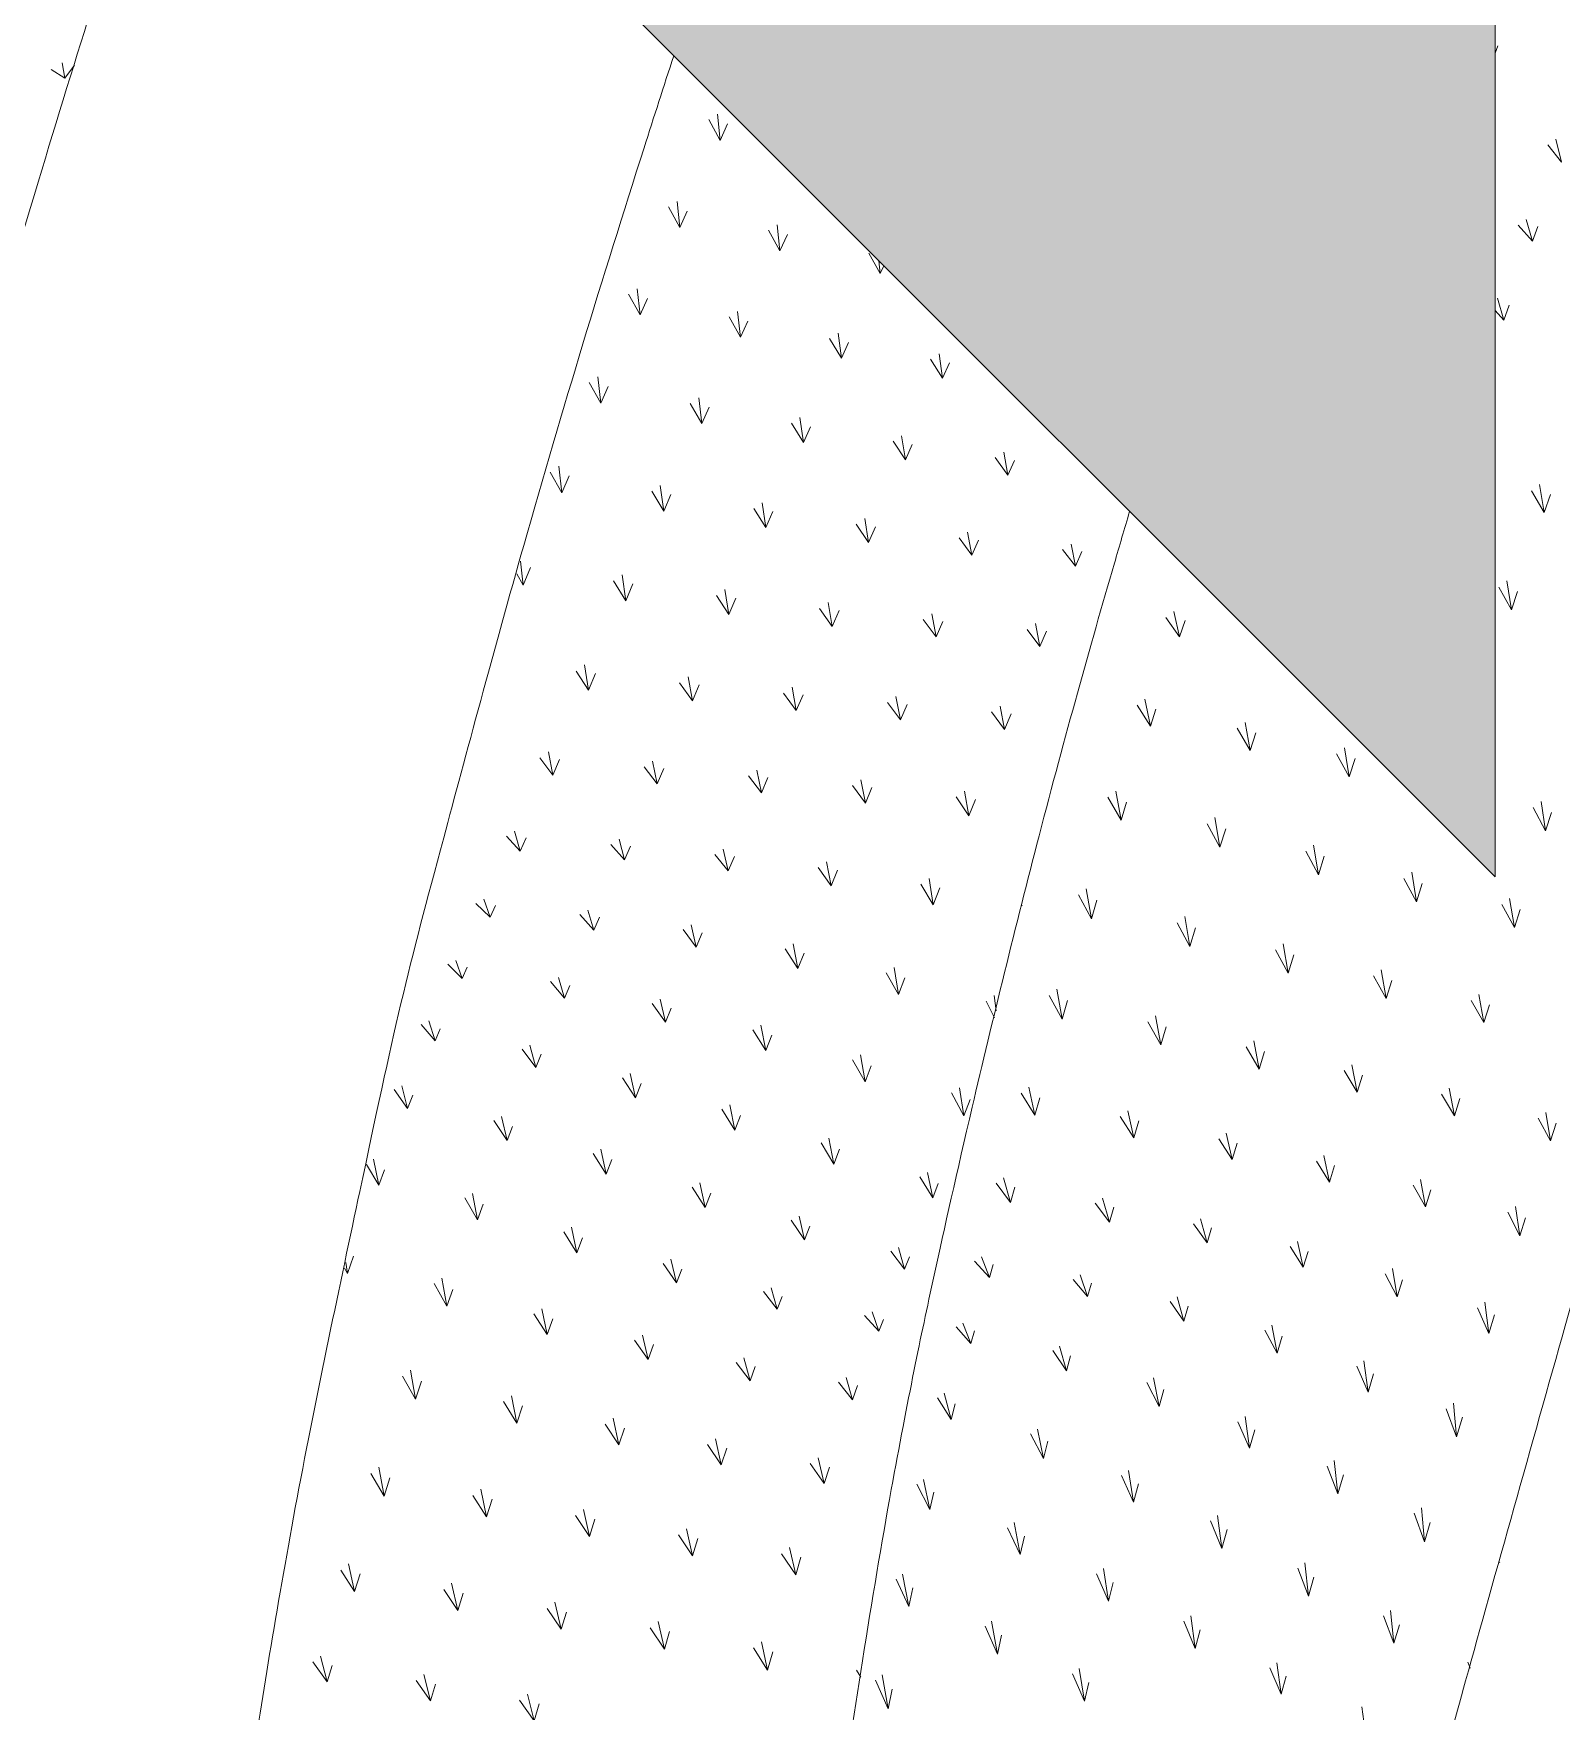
# Model space of a CAD drawing. Header units: millimetres. Extents: x 12827 to 178996, y -27589 to 73652.
# Drawn here: x 96316 to 100251, y 10615 to 14937 of the extents above; entities that cross this region are included whole.
import ezdxf

# ---------------------------------------------------------------- set-up
doc = ezdxf.new("R2010")
doc.units = ezdxf.units.MM
for name, color, linetype, lineweight in [('A-DETL-GENF', 92, 'Continuous', 20), ('A-DETL-THIN', 151, 'Continuous', 9), ('A-FLOR', 192, 'Continuous', 9), ('A-FLOR-PATT', 8, 'Continuous', 9)]:
    doc.layers.add(name, color=color, linetype=linetype, lineweight=lineweight)

# ---------------------------------------------------------------- blocks, each defined once
blk = doc.blocks.new('FP_254-Copy of 1_F')
at = {"layer": 'A-FLOR-PATT'}
for q in [(96361, 14844.9), (96389.1, 14862.2), (96421.2, 14855.8)]:
    blk.add_line((96396.2, 14822.2), q, dxfattribs=at)
blk = doc.blocks.new('FP_262-Copy of 1_F')
at = {"layer": 'A-FLOR-PATT'}
for p, q in [((98083.6, 14662.3), (98054.9, 14715.7)), ((98083.6, 14662.3), (98077.2, 14729.9)), ((98083.6, 14662.3), (98103.3, 14704.5)), ((97979.8, 14437.5), (97950.8, 14490.9)), ((97979.8, 14437.5), (97973, 14505)), ((97979.8, 14437.5), (97999.2, 14479.6)), ((98237.9, 14377.6), (98230.9, 14444.8)), ((98237.9, 14377.6), (98208.7, 14430.7)), ((98237.9, 14377.6), (98257.1, 14419.5)), ((98496.1, 14319), (98466.8, 14371.4)), ((98496.1, 14319), (98492.5, 14352)), ((98496.1, 14319), (98505.4, 14339.1)), ((97877.6, 14212.4), (97848.3, 14265.8)), ((97877.6, 14212.4), (97870.4, 14280)), ((97877.6, 14212.4), (97896.7, 14254.7)), ((98136.5, 14155.2), (98106.8, 14207.5)), ((98136.5, 14155.2), (98128.9, 14221.7)), ((98136.5, 14155.2), (98155.4, 14196.8)), ((98396.2, 14100.8), (98366, 14151.7)), ((98396.2, 14100.8), (98388, 14165.6)), ((98396.2, 14100.8), (98414.7, 14141.5)), ((98656.7, 14049.8), (98626.1, 14098.9)), ((98656.7, 14049.8), (98647.9, 14112.6)), ((97776.7, 13985.4), (97769, 14053.3)), ((98656.7, 14049.8), (98674.9, 14089.4)), ((97776.7, 13985.4), (97746.9, 14038.6)), ((97776.7, 13985.4), (97795.5, 14028.2)), ((98037.1, 13932.6), (98006.8, 13984.3)), ((98037.1, 13932.6), (98028.8, 13998.8)), ((98037.1, 13932.6), (98055.6, 13974.5)), ((98298.5, 13883.8), (98267.6, 13933.7)), ((98298.5, 13883.8), (98289.6, 13947.9)), ((98298.5, 13883.8), (98316.7, 13924.6)), ((98561, 13839.3), (98529.6, 13887.1)), ((98561, 13839.3), (98551.4, 13901.1)), ((98561, 13839.3), (98578.8, 13878.8)), ((98824.8, 13799.4), (98792.7, 13845)), ((98824.8, 13799.4), (98814.5, 13858.7)), ((98824.8, 13799.4), (98842.2, 13837.6)), ((97676.5, 13754), (97646.2, 13807.3)), ((97676.5, 13754), (97668.4, 13822.6)), ((97676.5, 13754), (97695.2, 13797.8)), ((97938.7, 13706.9), (97907.9, 13758.3)), ((97938.7, 13706.9), (97929.9, 13773.4)), ((97938.7, 13706.9), (97957.1, 13749.6)), ((98202, 13664.4), (98170.6, 13713.7)), ((98202, 13664.4), (98192.6, 13728.6)), ((98202, 13664.4), (98220, 13705.9)), ((98466.5, 13626.5), (98434.6, 13673.7)), ((98466.5, 13626.5), (98456.5, 13688.3)), ((98466.5, 13626.5), (98484.2, 13666.7)), ((98732.2, 13593.5), (98699.7, 13638.5)), ((98732.2, 13593.5), (98721.5, 13652.9)), ((98732.2, 13593.5), (98749.6, 13632.4)), ((98999, 13565), (98987.7, 13622.2)), ((97576.7, 13516.6), (97569.3, 13577.7)), ((98999, 13565), (98966, 13608)), ((98999, 13565), (99016, 13602.8)), ((97576.7, 13516.6), (97560.2, 13545.3)), ((97576.7, 13516.6), (97595.4, 13561.5)), ((97840.9, 13476.2), (97831.7, 13543.1)), ((97840.9, 13476.2), (97809.6, 13527.2)), ((97840.9, 13476.2), (97859.2, 13519.7)), ((98106.3, 13440.8), (98074.4, 13489.4)), ((98106.3, 13440.8), (98096.4, 13505)), ((98106.3, 13440.8), (98124.2, 13482.9)), ((98372.7, 13410), (98340.3, 13456.4)), ((98372.7, 13410), (98362.2, 13471.7)), ((98372.7, 13410), (98390.3, 13450.8)), ((98640, 13382.9), (98607.1, 13427.7)), ((98640, 13382.9), (98629, 13442.8)), ((98640, 13382.9), (98657.3, 13422.8)), ((98907.7, 13358.5), (98874.7, 13402.3)), ((98907.7, 13358.5), (98896.5, 13417.3)), ((98907.7, 13358.5), (98924.9, 13397.9)), ((97745.1, 13246.1), (97712.8, 13294.6)), ((97745.1, 13246.1), (97734.9, 13310.7)), ((97745.1, 13246.1), (97762.8, 13288.7)), ((98012.4, 13218.2), (98001.6, 13280.4)), ((98012.4, 13218.2), (97979.7, 13264.7)), ((98012.4, 13218.2), (98029.8, 13259.5)), ((98280.2, 13193), (98247.2, 13238.2)), ((98280.2, 13193), (98269.1, 13253.7)), ((98280.2, 13193), (98297.4, 13233.5)), ((98548.3, 13169), (98536.9, 13229.1)), ((98548.3, 13169), (98515.1, 13213.7)), ((98548.3, 13169), (98565.4, 13209.2)), ((98816, 13144), (98783, 13189.5)), ((98816, 13144), (98804.9, 13204.9)), ((98816, 13144), (98833.2, 13184.8)), ((97653.4, 13027), (97619.8, 13071.2)), ((97653.4, 13027), (97641.6, 13086.6)), ((97653.4, 13027), (97670.1, 13066.7)), ((97922.1, 13004.7), (97910, 13063)), ((97922.1, 13004.7), (97888.3, 13047.9)), ((97922.1, 13004.7), (97938.7, 13043.6)), ((98190.5, 12981.5), (98156.8, 13024.9)), ((98190.5, 12981.5), (98178.4, 13039.8)), ((98190.5, 12981.5), (98207.1, 13020.4)), ((98458.1, 12954.9), (98446.4, 13015)), ((98458.1, 12954.9), (98424.7, 13000)), ((98458.1, 12954.9), (98474.9, 12994.9)), ((98724.3, 12922), (98691.6, 12970.5)), ((98724.3, 12922), (98713.3, 12985.9)), ((98724.3, 12922), (98741.5, 12964.2)), ((97568.6, 12831), (97554.6, 12882.7)), ((97568.6, 12831), (97533.3, 12869.2)), ((97568.6, 12831), (97583.9, 12865.5)), ((97837.5, 12808.8), (97802.6, 12848.5)), ((97837.5, 12808.8), (97823.7, 12861.9)), ((97837.5, 12808.8), (97852.9, 12844.1)), ((98104.9, 12779.9), (98070.6, 12822.7)), ((98104.9, 12779.9), (98091.8, 12836.4)), ((98104.9, 12779.9), (98120.7, 12817.1)), ((98370.1, 12741.7), (98358.1, 12803.4)), ((98370.1, 12741.7), (98336.8, 12789.1)), ((98370.1, 12741.7), (98386.5, 12781.8)), ((98632.9, 12692.8), (98622.2, 12760.6)), ((98632.9, 12692.8), (98600.8, 12745.6)), ((98632.9, 12692.8), (98650, 12736.2)), ((97491.5, 12660.5), (97455.1, 12695.7)), ((97491.5, 12660.5), (97475.7, 12707.1)), ((97491.5, 12660.5), (97505.5, 12691.1)), ((97758.3, 12627.7), (97722.9, 12667.4)), ((97758.3, 12627.7), (97743.5, 12679.3)), ((98862.3, 12690.5), (98862.2, 12690.7)), ((97758.3, 12627.7), (97772.8, 12661)), ((98022.6, 12583.9), (97988.3, 12628.9)), ((98022.6, 12583.9), (98009.1, 12641.4)), ((98022.6, 12583.9), (98037.8, 12620.4)), ((98284.3, 12528.5), (98272.1, 12592.3)), ((97419.4, 12502.7), (97382.9, 12539.5)), ((97419.4, 12502.7), (97403, 12549.3)), ((98284.3, 12528.5), (98251.2, 12579)), ((98284.3, 12528.5), (98300.2, 12568.4)), ((97419.4, 12502.7), (97432.7, 12532)), ((97682.7, 12452.3), (97647.4, 12494.9)), ((97682.7, 12452.3), (97667.6, 12505.5)), ((98543.3, 12461.5), (98511.4, 12517.5)), ((98543.3, 12461.5), (98532.5, 12531.5)), ((98543.3, 12461.5), (98559.9, 12504.6)), ((97682.7, 12452.3), (97696.7, 12485.2)), ((97943.2, 12390.2), (97929.5, 12449.9)), ((98795.3, 12419.8), (98790.2, 12459.3)), ((97943.2, 12390.2), (97909.1, 12438.4)), ((97943.2, 12390.2), (97957.9, 12426.6)), ((98790.9, 12401.7), (98769, 12444.6)), ((97349.6, 12342.5), (97313.6, 12384.6)), ((97349.6, 12342.5), (97333.4, 12393.8)), ((97349.6, 12342.5), (97362.6, 12373.4)), ((98201.4, 12317.7), (98168.3, 12370.8)), ((98201.4, 12317.7), (98188.8, 12382.9)), ((97608.9, 12273.4), (97574.1, 12320.6)), ((97608.9, 12273.4), (97594, 12330.7)), ((98201.4, 12317.7), (98216.7, 12357)), ((97608.9, 12273.4), (97622.7, 12307.5)), ((98457.5, 12236.6), (98425.3, 12293.4)), ((98457.5, 12236.6), (98445.9, 12306)), ((98457.5, 12236.6), (98473.2, 12277.9)), ((97866.2, 12195.8), (97832.3, 12247)), ((97866.2, 12195.8), (97852.3, 12257.8)), ((97278.9, 12168.2), (97244, 12216.9)), ((97278.9, 12168.2), (97263.7, 12226.4)), ((97278.9, 12168.2), (97292.3, 12202.4)), ((97866.2, 12195.8), (97880.5, 12232.3)), ((98712, 12149), (98680.3, 12208.2)), ((98712, 12149), (98700.9, 12221.1)), ((98712, 12149), (98727.9, 12191.5)), ((97535.2, 12085.2), (97520.8, 12147.3)), ((98121.9, 12112), (98088.7, 12165.9)), ((98121.9, 12112), (98108.8, 12177.1)), ((98121.9, 12112), (98136.6, 12150.1)), ((97535.2, 12085.2), (97501.1, 12137)), ((97535.2, 12085.2), (97549.1, 12121.5)), ((97790.5, 11998.9), (97776.7, 12062.9)), ((98376.8, 12024.9), (98343.8, 12079.8)), ((98376.8, 12024.9), (98363.9, 12091.1)), ((98376.8, 12024.9), (98391.5, 12063.4)), ((97204.6, 11970.8), (97173.2, 12023.3)), ((97204.6, 11970.8), (97191, 12037.6)), ((97790.5, 11998.9), (97756.8, 12052.3)), ((97790.5, 11998.9), (97804.7, 12036.2)), ((97204.6, 11970.8), (97219, 12010)), ((98045.7, 11912.5), (98031.8, 11976.4)), ((98631.4, 11937.4), (98598.2, 11991.6)), ((98631.4, 11937.4), (98618.3, 12002.7)), ((98631.4, 11937.4), (98645.9, 11975)), ((97459.3, 11881.4), (97426, 11937.7)), ((97459.3, 11881.4), (97446, 11949.1)), ((98045.7, 11912.5), (98012, 11965.7)), ((98045.7, 11912.5), (98059.8, 11949.5)), ((97459.3, 11881.4), (97473.8, 11921.1)), ((98301.5, 11829.6), (98287.1, 11890.8)), ((97714.7, 11796), (97681.1, 11850.4)), ((97714.7, 11796), (97701, 11861.8)), ((98301.5, 11829.6), (98267.3, 11880.5)), ((98301.5, 11829.6), (98315.2, 11864.9)), ((97714.7, 11796), (97729, 11834.6)), ((98558.8, 11754.1), (98543.2, 11809.9)), ((97124.2, 11742.5), (97119.7, 11771.3)), ((97124.2, 11742.5), (97139.7, 11787.5)), ((97971.8, 11718.4), (97937.3, 11768.7)), ((97971.8, 11718.4), (97957.1, 11779.6)), ((98558.8, 11754.1), (98523.6, 11800.3)), ((98558.8, 11754.1), (98571.8, 11786.1)), ((97124.2, 11742.5), (97116.7, 11757)), ((97380.2, 11658.9), (97347.2, 11717.3)), ((97380.2, 11658.9), (97367.5, 11730.5)), ((97971.8, 11718.4), (97985.5, 11754.4)), ((97380.2, 11658.9), (97395.2, 11701.9)), ((98231, 11651), (98195.3, 11696.2)), ((98231, 11651), (98215, 11706.3)), ((98231, 11651), (98244, 11683.8)), ((97638.3, 11585.3), (97604.3, 11639.3)), ((97638.3, 11585.3), (97624.5, 11652)), ((98492.7, 11594.6), (98455.8, 11634.6)), ((98492.7, 11594.6), (98475.3, 11643.9)), ((97638.3, 11585.3), (97652.8, 11625.8)), ((98492.7, 11594.6), (98504.9, 11624.3)), ((97898.7, 11521.7), (97863.7, 11571.4)), ((97898.7, 11521.7), (97883.7, 11583.7)), ((97898.7, 11521.7), (97912.6, 11559.8)), ((98161.1, 11466.6), (98125.2, 11513.3)), ((98161.1, 11466.6), (98145.2, 11525.3)), ((98161.1, 11466.6), (98174.5, 11503.4)), ((97299.1, 11419.5), (97265.7, 11478.5)), ((97299.1, 11419.5), (97286.3, 11493.8)), ((97299.1, 11419.5), (97314.4, 11465.6)), ((98424.8, 11417.4), (98388.5, 11462.8)), ((98424.8, 11417.4), (98408.5, 11474.9)), ((97560.3, 11357.4), (97526.1, 11413.1)), ((97560.3, 11357.4), (97546.5, 11428)), ((98424.8, 11417.4), (98438.1, 11454)), ((97560.3, 11357.4), (97575.1, 11401.7)), ((97823.1, 11301.6), (97808.5, 11369.7)), ((97823.1, 11301.6), (97788.1, 11355)), ((97823.1, 11301.6), (97837.4, 11344.7)), ((98087, 11250.2), (98051.5, 11302.2)), ((98087, 11250.2), (98071.9, 11316.9)), ((98087, 11250.2), (98101.1, 11292.8)), ((97218.6, 11169.4), (97204.8, 11243.7)), ((98351.8, 11201.7), (98316, 11253.1)), ((98351.8, 11201.7), (98336.3, 11267.9)), ((98351.8, 11201.7), (98365.6, 11244.2)), ((97218.6, 11169.4), (97184.2, 11227.3)), ((97218.6, 11169.4), (97233.4, 11216.4)), ((97482.5, 11115.5), (97447.3, 11171.2)), ((97482.5, 11115.5), (97467.8, 11187.2)), ((97482.5, 11115.5), (97496.8, 11161.1)), ((97747.3, 11064.9), (97711.6, 11119.1)), ((97747.3, 11064.9), (97732, 11134.9)), ((97747.3, 11064.9), (97761.3, 11109.6)), ((98012.8, 11015.8), (97976.7, 11069.5)), ((98012.8, 11015.8), (97997.1, 11085.3)), ((98012.8, 11015.8), (98026.5, 11060.4)), ((98278.5, 10966.8), (98262.6, 11036.7)), ((97142.5, 10923.8), (97127, 10994.7)), ((98278.5, 10966.8), (98242.4, 11020.9)), ((98278.5, 10966.8), (98292.2, 11011.8)), ((97142.5, 10923.8), (97106.7, 10978.6)), ((97142.5, 10923.8), (97156.4, 10969.1)), ((97408.4, 10875), (97392.4, 10944.7)), ((97408.4, 10875), (97372.1, 10928.8)), ((97408.4, 10875), (97421.9, 10919.6)), ((97674.5, 10826.1), (97658.2, 10895.8)), ((97674.5, 10826.1), (97638, 10879.9)), ((97674.5, 10826.1), (97687.9, 10870.7)), ((97940.5, 10775.3), (97904.1, 10830.3)), ((97940.5, 10775.3), (97924.2, 10846.2)), ((97940.5, 10775.3), (97953.9, 10820.7)), ((98206.3, 10721), (98170, 10778)), ((98206.3, 10721), (98190.1, 10794.2)), ((98206.3, 10721), (98219.8, 10767.8)), ((97071.5, 10690.6), (97034.5, 10742)), ((97071.5, 10690.6), (97054.6, 10757.2)), ((97071.5, 10690.6), (97084.5, 10733.2)), ((98446.5, 10703), (98435.4, 10721.3)), ((97338.2, 10642.3), (97301.1, 10694.3)), ((97338.2, 10642.3), (97321.1, 10709.4)), ((97338.2, 10642.3), (97351.1, 10685.1)), ((97604.5, 10590.5), (97567.5, 10644)), ((97604.5, 10590.5), (97587.5, 10659.2)), ((97604.5, 10590.5), (97617.4, 10634.1))]:
    blk.add_line(p, q, dxfattribs=at)
blk = doc.blocks.new('FP_270-Copy of 1_F')
at = {"layer": 'A-FLOR-PATT'}
for p, q in [((100079.9, 14887), (100087, 14906)), ((100250.9, 14606.3), (100236.4, 14665.6)), ((100250.9, 14606.3), (100215.8, 14650.7)), ((100176.1, 14402.8), (100139.5, 14443.7)), ((100176.1, 14402.8), (100160.1, 14458.5)), ((100176.1, 14402.8), (100189.9, 14440.5)), ((100102.2, 14198.8), (100079.9, 14224.3)), ((100102.2, 14198.8), (100086.2, 14255.8)), ((100102.2, 14198.8), (100116.1, 14237.7)), ((100206.6, 13703.1), (100173.6, 13759.1)), ((100206.6, 13703.1), (100194.4, 13775.4)), ((100206.6, 13703.1), (100222.4, 13749.7)), ((100122.3, 13453), (100089.9, 13511.4)), ((100122.3, 13453), (100110.5, 13527.4)), ((100122.3, 13453), (100138, 13499.9)), ((99267.4, 13382.8), (99252.4, 13448)), ((99267.4, 13382.8), (99232.3, 13433.3)), ((99267.4, 13382.8), (99281.4, 13424.8)), ((99192.5, 13152.9), (99158, 13207.5)), ((99192.5, 13152.9), (99178, 13222.3)), ((99192.5, 13152.9), (99206.6, 13196.8)), ((99449.4, 13090), (99415.9, 13147.5)), ((99449.4, 13090), (99436, 13162.8)), ((99449.4, 13090), (99464, 13135.6)), ((99704.5, 13022.6), (99671.7, 13082)), ((99704.5, 13022.6), (99691.8, 13097.5)), ((99704.5, 13022.6), (99719.4, 13069.3)), ((99116.7, 12911.1), (99082.9, 12970)), ((99116.7, 12911.1), (99102.9, 12985.4)), ((99116.7, 12911.1), (99131, 12957.5)), ((100210.3, 12883.2), (100178.4, 12943.2)), ((100210.3, 12883.2), (100198.6, 12958.9)), ((100210.3, 12883.2), (100225.7, 12930.2)), ((99371.4, 12840.9), (99338.4, 12901.6)), ((99371.4, 12840.9), (99358.4, 12917.3)), ((99371.4, 12840.9), (99386.1, 12888.4)), ((99625, 12770), (99612.4, 12846.8)), ((99625, 12770), (99592.3, 12830.9)), ((99625, 12770), (99639.8, 12817.7)), ((99877.7, 12700.7), (99845.3, 12760.8)), ((99877.7, 12700.7), (99865.3, 12776.7)), ((99040.1, 12656.2), (99006.7, 12718.2)), ((99040.1, 12656.2), (99026.6, 12734.2)), ((99877.7, 12700.7), (99892.6, 12747.9)), ((99040.1, 12656.2), (99054.4, 12704.6)), ((100129.7, 12634.2), (100097.5, 12693.1)), ((100129.7, 12634.2), (100117.5, 12708.8)), ((100129.7, 12634.2), (100144.7, 12680.7)), ((99293.9, 12584.9), (99260.8, 12646.3)), ((99293.9, 12584.9), (99280.7, 12662.3)), ((99293.9, 12584.9), (99308.3, 12633)), ((99547.2, 12516.5), (99534, 12592.4)), ((99547.2, 12516.5), (99514.1, 12576.5)), ((99547.2, 12516.5), (99561.5, 12563.8)), ((99799.7, 12451.5), (99766.8, 12509.9)), ((99799.7, 12451.5), (99786.7, 12525.6)), ((99799.7, 12451.5), (99814.1, 12497.8)), ((98965.1, 12398.1), (98931.2, 12459.2)), ((98965.1, 12398.1), (98951, 12475.4)), ((100051.2, 12389.1), (100038.5, 12461.9)), ((98965.1, 12398.1), (98978.9, 12446.1)), ((99219.2, 12332), (99205, 12406.9)), ((100051.2, 12389.1), (100018.7, 12446.3)), ((100051.2, 12389.1), (100065.8, 12434.7)), ((99219.2, 12332), (99185.3, 12391)), ((99219.2, 12332), (99232.9, 12378.7)), ((99472.6, 12269.7), (99438.8, 12326.7)), ((99472.6, 12269.7), (99458.4, 12342.3)), ((99472.6, 12269.7), (99486.3, 12315.1)), ((99724.9, 12209.6), (99711, 12280.8)), ((99724.9, 12209.6), (99691.4, 12265.5)), ((99724.9, 12209.6), (99738.6, 12254.2)), ((98894.8, 12150.5), (98859.6, 12207.1)), ((98894.8, 12150.5), (98879, 12222.6)), ((98894.8, 12150.5), (98907.5, 12195.5)), ((99975.2, 12149.2), (99942.4, 12205.2)), ((99975.2, 12149.2), (99962, 12220.4)), ((99975.2, 12149.2), (99989.3, 12193.8)), ((99149.6, 12092.7), (99133.7, 12162.1)), ((100222.4, 12084.8), (100210.6, 12157.9)), ((99149.6, 12092.7), (99114.5, 12147)), ((99149.6, 12092.7), (99162.1, 12136.1)), ((99402.8, 12036.4), (99387.4, 12104.3)), ((100222.4, 12084.8), (100190.9, 12142.7)), ((100222.4, 12084.8), (100237.2, 12130.4)), ((99402.8, 12036.4), (99368.2, 12089.6)), ((99402.8, 12036.4), (99415.5, 12078.9)), ((99653.7, 11978.5), (99619.9, 12032)), ((99653.7, 11978.5), (99639.1, 12046.5)), ((99653.7, 11978.5), (99666.8, 12020.9)), ((98831.8, 11925.7), (98795, 11975.4)), ((98831.8, 11925.7), (98813.8, 11989.5)), ((99901.1, 11914.8), (99887.9, 11985.1)), ((98831.8, 11925.7), (98843, 11965.7)), ((99086.5, 11875.1), (99068.9, 11937.3)), ((99901.1, 11914.8), (99868.6, 11970.6)), ((99901.1, 11914.8), (99914.9, 11958.3)), ((99086.5, 11875.1), (99050.2, 11923.7)), ((99086.5, 11875.1), (99097.8, 11914)), ((100143.7, 11840.3), (100113.2, 11900.9)), ((100143.7, 11840.3), (100132.6, 11915.6)), ((99338.4, 11821.5), (99303, 11870.6)), ((99338.4, 11821.5), (99321.6, 11883.9)), ((99338.4, 11821.5), (99350, 11860.2)), ((100143.7, 11840.3), (100158.5, 11886.5)), ((99586.1, 11759.5), (99552.3, 11812)), ((99586.1, 11759.5), (99571, 11825.2)), ((98777.5, 11732.6), (98739, 11774.3)), ((98777.5, 11732.6), (98757, 11786.2)), ((98777.5, 11732.6), (98786.9, 11766)), ((99586.1, 11759.5), (99598.6, 11799.9)), ((99030.5, 11683.7), (98993.3, 11727.8)), ((99030.5, 11683.7), (99011.3, 11739.3)), ((99030.5, 11683.7), (99040.6, 11718.2)), ((99828.1, 11682.8), (99796.7, 11741.7)), ((99828.1, 11682.8), (99815.6, 11755.3)), ((99828.1, 11682.8), (99841.9, 11726.8)), ((99278, 11620.4), (99261.2, 11682.7)), ((99278, 11620.4), (99243.1, 11670.9)), ((99278, 11620.4), (99289.3, 11658.4)), ((100063.6, 11588.1), (100034.9, 11654.8)), ((100063.6, 11588.1), (100054, 11669.1)), ((100063.6, 11588.1), (100078.8, 11636.5)), ((98729.9, 11562.9), (98691.5, 11605.2)), ((98729.9, 11562.9), (98708.9, 11615.2)), ((98729.9, 11562.9), (98738.7, 11595.2)), ((99518.8, 11538), (99486.7, 11597.1)), ((99518.8, 11538), (99505.1, 11609.8)), ((98976, 11492), (98940.6, 11544.1)), ((98976, 11492), (98958.3, 11555.2)), ((99518.8, 11538), (99531.7, 11581.1)), ((98976, 11492), (98986.5, 11530.3)), ((99752.7, 11436.7), (99723.5, 11504)), ((99752.7, 11436.7), (99742.2, 11517.7)), ((99215, 11400.1), (99182.6, 11461.6)), ((99215, 11400.1), (99200.6, 11474.1)), ((99752.7, 11436.7), (99767.2, 11484.5)), ((98679.1, 11366.6), (98643.5, 11422.9)), ((98679.1, 11366.6), (98660.9, 11434.2)), ((99215, 11400.1), (99227.2, 11443.9)), ((98679.1, 11366.6), (98689.1, 11406.8)), ((99447.7, 11292.5), (99436.1, 11374)), ((99980.6, 11321.7), (99953.8, 11394.3)), ((99980.6, 11321.7), (99972.7, 11408.7)), ((99980.6, 11321.7), (99996.3, 11372.4)), ((98916.7, 11266), (98883.7, 11329.8)), ((98916.7, 11266), (98901.3, 11342.2)), ((99447.7, 11292.5), (99417.8, 11360.6)), ((99447.7, 11292.5), (99461.2, 11340.1)), ((98916.7, 11266), (98928, 11310.6)), ((99675.2, 11174.8), (99647.2, 11246.7)), ((99675.2, 11174.8), (99665.7, 11260.7)), ((98624.3, 11134.6), (98590.4, 11200.1)), ((98624.3, 11134.6), (98607.6, 11212.5)), ((99148.9, 11153.8), (99117.9, 11222.3)), ((99148.9, 11153.8), (99135.7, 11235.5)), ((99148.9, 11153.8), (99161.3, 11201)), ((99675.2, 11174.8), (99689.7, 11224.4)), ((98624.3, 11134.6), (98634.6, 11179.7)), ((99376.3, 11034.5), (99365, 11119.2)), ((99897.9, 11051.2), (99871.6, 11125)), ((99897.9, 11051.2), (99890.2, 11139)), ((98856.5, 11019), (98824.3, 11088)), ((98856.5, 11019), (98841.6, 11101)), ((99376.3, 11034.5), (99347.1, 11105.7)), ((99376.3, 11034.5), (99389.6, 11083.1)), ((99897.9, 11051.2), (99913.2, 11101.6)), ((98856.5, 11019), (98867.7, 11066.2)), ((99084.1, 10898.3), (99071, 10982.5)), ((99599.5, 10911.9), (99571.8, 10983.9)), ((99599.5, 10911.9), (99589.7, 10997.4)), ((100092, 10998.2), (100091.6, 10999.4)), ((98570.3, 10884.9), (98537, 10955.4)), ((98570.3, 10884.9), (98553.9, 10968.4)), ((99084.1, 10898.3), (99053.6, 10969.3)), ((99084.1, 10898.3), (99096.1, 10946.5)), ((99599.5, 10911.9), (99613.4, 10960.7)), ((98570.3, 10884.9), (98580.4, 10932.9)), ((99307.9, 10776.6), (99296.1, 10860.7)), ((99819.1, 10790.4), (99792.5, 10860.8)), ((99819.1, 10790.4), (99810.5, 10874.2)), ((98798, 10762.2), (98766.3, 10833.9)), ((98798, 10762.2), (98783.2, 10847.3)), ((98798, 10762.2), (98808.8, 10810.9)), ((99307.9, 10776.6), (99278.6, 10847.4)), ((99307.9, 10776.6), (99320.4, 10824.6)), ((99819.1, 10790.4), (99833.5, 10838)), ((99022.3, 10641.2), (99008.7, 10725.1)), ((99528.6, 10658.9), (99500.2, 10727.1)), ((99528.6, 10658.9), (99517.7, 10740.1)), ((100016, 10726.1), (100010, 10741.4)), ((98517.1, 10621.6), (98484.5, 10694.9)), ((98517.1, 10621.6), (98501, 10708.8)), ((99022.3, 10641.2), (98991.7, 10711.7)), ((99022.3, 10641.2), (99033.6, 10689.1)), ((99528.6, 10658.9), (99541.5, 10705.1)), ((98517.1, 10621.6), (98527, 10671.6)), ((99747.4, 10550.5), (99736.7, 10626))]:
    blk.add_line(p, q, dxfattribs=at)

msp = doc.modelspace()

# ---------------------------------------------------------------- hatches: boundary and pattern name
at = {"layer": 'A-DETL-GENF'}
h = msp.add_hatch(color=7, dxfattribs=at)
h.paths.add_polyline_path([(63966.38843, -9312.51454), (61723.03825, -7069.16435), (61723.03825, -9312.51454)], flags=0)
h.paths.add_polyline_path([(100079.91494, 12764.60871), (100079.91494, 15007.95889), (97836.56475, 15007.95889), (99867.43203, 12977.09161)], flags=0)
h.paths.add_polyline_path([(27942.02118, 12764.60871), (30185.37136, 15007.95889), (27942.02118, 15007.95889)], flags=0)
h.paths.add_polyline_path([(100079.91494, 39639.13527), (100079.91494, 41882.48546), (97836.56475, 41882.48546), (99860.65762, 39858.39259)], flags=0)
h.paths.add_polyline_path([(27942.02118, 39639.13527), (30185.37136, 41882.48546), (27942.02118, 41882.48546)], flags=0)
h.paths.add_polyline_path([(61723.03825, 64831.04325), (63966.38843, 67074.39344), (61723.03825, 67074.39344)], flags=0)

# ---------------------------------------------------------------- linework, layer by layer
at = {"layer": 'A-DETL-THIN'}
for p, q in [((97836.56475, 15007.95889), (100079.91494, 12764.60871)), ((100079.91494, 12764.60871), (100079.91494, 15007.95889))]:
    msp.add_line(p, q, dxfattribs=at)
at = {"layer": 'A-FLOR'}
for points, knots in [([(111057.51623, 40199.29363), (110790.11524, 39908.85437), (110517.81773, 39628.56511), (110400.02908, 39510.73078), (110281.75317, 39392.40898), (110147.14314, 39257.74674), (109996.12094, 39106.66596), (109773.71013, 38884.16888), (109640.92964, 38751.33689), (109526.41728, 38631.49407), (109352.87093, 38451.71181), (109207.52775, 38295.78973), (109022.14449, 38094.19385), (108838.03467, 37889.63944), (108561.06363, 37574.47106), (108332.42291, 37308.52743), (108127.05484, 37063.6829), (107888.57608, 36773.43403), (107656.60708, 36482.6189), (107437.20498, 36207.5419), (107137.13719, 35819.90238), (106825.1537, 35412.32636), (106393.6327, 34835.8578), (105710.181, 33904.13079), (105283.80656, 33307.35906), (104840.08212, 32673.39328), (104542.56724, 32240.60364), (104248.06441, 31803.80256), (104007.39319, 31440.06481), (103774.54904, 31089.25079), (103554.07684, 30743.15264), (103245.82541, 30255.01341), (102915.27001, 29720.08415), (102666.93214, 29306.59894), (102341.2374, 28755.56201), (102137.68758, 28402.84546), (101917.61467, 28015.04629), (101724.14444, 27665.85709), (101512.5858, 27272.17992), (101206.73383, 26696.68686), (100753.63145, 25806.99691), (100167.12949, 24592.65546), (99840.0301, 23881.65057), (99461.75628, 23036.8572), (99327.47194, 22727.71513), (99130.62059, 22269.18597), (98858.21851, 21613.23422), (98628.85247, 21054.62644), (98287.16224, 20194.35192), (97985.58412, 19412.95088), (97521.6025, 18157.03621), (97177.95348, 17180.94449), (96585.76301, 15391.27254), (96361.84856, 14677.28912), (96080.91331, 13727.25005), (95862.88586, 12957.02732), (95646.53943, 12148.98476), (95425.0069, 11259.73178), (95211.97097, 10336.15476), (95108.16188, 9847.30532), (95024.152, 9414.66409), (94959.33721, 9004.92539), (94905.21897, 8535.86335), (94891.01022, 8300.69616), (94881.02287, 8013.09684), (94884.32452, 7826.0239), (94899.86804, 7530.53219), (94938.49243, 7216.46526), (95002.24231, 6869.7832), (95050.2807, 6702.37592), (95150.311, 6394.71732), (95225.48294, 6189.98908), (95265.75274, 6077.37885)], [0, 0, 0, 0, 1.0407913836, 1.8329227872, 2.4060321319, 3.0305247211, 3.8160228975, 4.5986923833, 5.329045579, 5.9886585082, 6.6759714342, 7.4814648878, 8.314642484, 9.3734481445, 10.5162466185, 11.7075364251, 12.8508175028, 14.0173605822, 15.2191975832, 16.546249862, 18.0277268189, 19.911701422, 22.5229006852, 25.3747516683, 28.2853400759, 30.5069373856, 32.5026751219, 34.1293146002, 35.6421299878, 37.0276553162, 38.5674876844, 40.3344223811, 42.1800288241, 44.0942494579, 45.7662637289, 47.3984502866, 48.7673300641, 50.1795881101, 51.8168274441, 54.1090521126, 57.3868233557, 60.8076971781, 64.1489886498, 66.3846344694, 68.3102443987, 70.0004602256, 71.9823230696, 74.430541174, 77.0179211282, 80.408721011, 83.9188512543, 88.5739935232, 92.5835625461, 96.5449138638, 99.3207100258, 102.1929498492, 104.984003146, 107.9361103254, 110.5201242415, 112.5841571659, 114.0655925609, 115.5168852373, 116.7439619213, 117.8321531365, 118.6087429438, 119.4512490744, 120.3250828263, 121.3797012231, 122.301253482, 123.2448037949, 124.1695396625, 125.1734564309, 125.1734564309, 125.1734564309, 125.1734564309]), ([(114555.12466, 37111.52403), (114518.43329, 37071.7084), (114416.08214, 36960.97879), (114261.69723, 36797.94336), (113994.79599, 36516.92804), (113632.21607, 36141.41524), (113342.40313, 35841.26495), (113076.68222, 35566.06602), (112823.19019, 35303.53217), (112568.46015, 35035.01687), (112294.82842, 34748.06154), (111936.12782, 34358.94293), (111582.11958, 33965.72401), (111289.87877, 33633.80805), (110904.14423, 33190.01122), (110593.93924, 32820.27304), (110358.91166, 32535.58099), (110107.37683, 32224.91881), (109909.74577, 31980.83138), (109680.57038, 31687.45977), (109313.60994, 31212.94616), (109112.70565, 30946.30002), (108824.85276, 30554.72184), (108584.15702, 30223.38594), (108378.08115, 29929.03715), (108149.49252, 29606.10304), (108034.14665, 29435.07105), (107907.42404, 29250.77982), (107734.18666, 28993.90775), (107531.1648, 28684.69038), (107401.82198, 28485.49071), (107239.72644, 28233.68098), (107078.16095, 27979.66716), (106979.03863, 27821.01465), (106817.91408, 27558.21191), (106682.75796, 27336.77439), (106523.61281, 27071.87221), (106419.44927, 26895.09646), (106299.52463, 26692.34023), (106191.497, 26505.20197), (106042.07996, 26242.23424), (105886.48821, 25965.92709), (105721.681, 25668.56008), (105559.60418, 25373.69426), (105449.66731, 25166.89968), (105212.09676, 24720.02228), (104994.11507, 24295.32949), (104795.55378, 23900.52221), (104574.26361, 23454.42674), (104172.38691, 22608.10584), (103929.68896, 22077.46292), (103663.57357, 21479.65025), (103405.58509, 20871.75433), (103167.78197, 20305.41459), (102971.29503, 19818.99857), (102725.3372, 19186.00786), (102578.01609, 18802.14644), (102458.61107, 18480.22519), (102296.26599, 18034.09282), (102173.7887, 17697.51912), (102029.37885, 17289.76335), (101827.89011, 16704.47027), (101683.98232, 16271.23897), (101513.15898, 15754.60737), (101371.33016, 15318.00369), (101226.15575, 14854.56652), (101093.16818, 14432.30758), (100812.9692, 13504.25056), (100543.19931, 12597.82634), (100284.4041, 11695.07211), (100008.38638, 10710.412), (99869.04347, 10207.3002), (99780.76808, 9877.7637), (99694.79873, 9532.86112), (99614.60389, 9185.393), (99551.39739, 8899.51278), (99515.44845, 8714.50558), (99451.48574, 8362.39317), (99411.98574, 8112.8951), (99383.33426, 7879.40798), (99360.00557, 7689.33998), (99343.25262, 7477.48915), (99327.38815, 7250.95091), (99320.90411, 7061.73396), (99314.37112, 6813.32713), (99315.50744, 6404.49539), (99315.59761, 6299.89959), (99325.29264, 6010.52032), (99328.15653, 5926.66033)], [94.4176111633, 94.4176111633, 94.4176111633, 94.4176111633, 94.9610727855, 95.9697366863, 97.2384686077, 98.6887211659, 100.1334895999, 101.4065944006, 102.6282027397, 103.8650702125, 105.2815093901, 106.871720223, 108.5119159036, 110.2163582609, 111.8700122119, 113.443802106, 114.8117950176, 115.9955345602, 117.1826659087, 118.5885472294, 120.0160661422, 121.5678899472, 122.9116844101, 124.2833041529, 125.5561701957, 126.6068819271, 127.5093084563, 128.3179281297, 129.3053908148, 130.3079949075, 131.299276735, 132.2152823921, 133.0761583115, 133.946644564, 134.7716416717, 135.7299475206, 136.5755795001, 137.3951328984, 138.113085529, 138.9373601723, 139.8507580792, 140.8995889151, 141.9856072592, 142.9810087722, 144.1579876196, 145.4889714235, 147.0470115055, 148.5961589349, 150.6475910951, 152.8537819647, 155.2309287001, 157.3058283876, 159.4143176812, 161.3809657957, 163.3680776382, 165.1332119284, 166.7002295762, 168.0438872784, 169.3296182508, 170.7128719402, 172.253800455, 173.902222035, 175.6725937608, 177.2681402599, 178.8955344336, 180.4120545964, 182.4864396961, 185.0637114733, 188.1835889076, 191.3615967092, 194.0765140158, 196.1378251521, 197.4698926859, 198.6211147857, 199.7194645357, 200.6352871793, 201.5524998018, 202.425797729, 203.3502102643, 204.0927886399, 204.7914356226, 205.4815833783, 206.1676345662, 206.9011687218, 207.7995015002, 208.7607496372, 209.7329389264, 210.1071742487, 210.1071742487, 210.1071742487, 210.1071742487]), ([(97533.11088, 22431.71081), (97489.1596, 22324.8371), (97338.76684, 21955.96655), (97087.81502, 21323.5205), (96766.57026, 20486.45602), (96494.57981, 19739.00711), (96104.71284, 18641.12159), (95901.9215, 18052.04007), (95678.20179, 17363.3391), (95419.97945, 16568.42486), (95157.80265, 15710.67046), (94821.50953, 14569.39981), (94474.72173, 13329.03548), (94266.96594, 12553.46521), (94045.43331, 11645.22047), (93841.18243, 10717.49883), (93701.27395, 9997.46494), (93630.52867, 9550.59705), (93520.78041, 8769.30439), (93413.84543, 7751.15437), (93327.64592, 6620.31785), (93274.1374, 5852.46705), (93209.751, 5054.64765), (93177.71551, 4685.72705)], [142.986923238, 142.986923238, 142.986923238, 142.986923238, 144.1569450825, 146.9842487516, 149.7477417167, 152.8710327831, 155.6952478321, 158.4415493634, 160.8279183117, 163.5137315081, 166.7085993566, 170.3977282731, 173.9840829727, 177.2917672061, 180.2299639644, 183.0922759073, 185.4271984576, 187.5861070317, 190.0624894826, 193.2834152919, 196.4908369273, 199.4630096309, 201.5623520394, 201.5623520394, 201.5623520394, 201.5623520394]), ([(96431.9171, 6124.12439), (96447.39466, 6326.13364), (96480.3091, 6752.66321), (96536.13252, 7433.31087), (96632.73441, 8535.15851), (96709.32649, 9262.60594), (96793.25915, 9945.15237), (96869.93979, 10428.72344), (96983.48134, 11144.75049), (97158.44127, 11967.13395), (97263.76452, 12462.1964), (97366.7025, 12846.08581), (97600.58454, 13718.3085), (97805.32745, 14387.55534), (97938.98216, 14801.93758), (97964.38275, 14880.16867)], [-185.7700374577, -185.7700374577, -185.7700374577, -185.7700374577, -184.0686857279, -181.2856561818, -178.4507867002, -175.6862989002, -173.5966800211, -171.5141715836, -169.2640563561, -166.9958459643, -165.086189654, -163.1083887167, -160.6706425955, -157.454767819, -156.6900649328, -156.6900649328, -156.6900649328, -156.6900649328]), ([(99138.61938, 13705.91397), (99125.55227, 13661.82288), (99050.10636, 13405.05122), (98916.48265, 12929.18927), (98738.77115, 12203.89983), (98636.81594, 11748.58537), (98587.45925, 11516.3804), (98519.73145, 11167.95107), (98452.22419, 10763.02498), (98381.35269, 10298.79201), (98344.59124, 10028.41942), (98302.21331, 9653.28345), (98277.34376, 9416.66538), (98250.49297, 9073.3049), (98226.56261, 8672.97613), (98215.5143, 8414.56929), (98208.22481, 8135.12075), (98203.57158, 7789.99716), (98211.90531, 7312.68257), (98228.23167, 7001.33876), (98241.53343, 6747.00147), (98259.20965, 6496.85563), (98273.77724, 6280.24671), (98283.94066, 6153.89359), (98285.74186, 6131.58794)], [184.7978040718, 184.7978040718, 184.7978040718, 184.7978040718, 185.3019354908, 187.7162127756, 189.8336615921, 191.4195357235, 192.5771179608, 193.6734011696, 195.0235366378, 196.2839341666, 197.5082654242, 198.479322509, 199.5285935941, 200.6035765358, 201.7012137771, 202.7279340664, 203.6936012977, 204.8982281316, 206.1386105444, 207.2785630004, 208.1762921631, 209.0381219597, 210.0513192697, 210.2620067437, 210.2620067437, 210.2620067437, 210.2620067437]), ([(98296.69443, 5982.26667), (98291.01881, 6057.39058), (98275.98788, 6254.82227), (98259.33489, 6492.97109), (98241.50098, 6748.00784), (98228.24317, 7000.98196), (98211.90158, 7312.79803), (98203.57259, 7789.96593), (98208.22461, 8135.12719), (98215.51436, 8414.56762), (98226.5626, 8672.97663), (98250.49297, 9073.30477), (98277.34375, 9416.66541), (98302.21331, 9653.28344), (98344.59124, 10028.41942), (98381.35269, 10298.79201), (98452.22419, 10763.02498), (98519.73145, 11167.95107), (98587.45925, 11516.3804), (98636.81594, 11748.58537), (98738.77115, 12203.89983), (98916.48265, 12929.18927), (99050.10636, 13405.05122), (99125.55227, 13661.82288), (99138.61938, 13705.91397)], [-210.6445331355, -210.6445331355, -210.6445331355, -210.6445331355, -210.0513192697, -209.0381219597, -208.1762921631, -207.2785630004, -206.1386105444, -204.8982281316, -203.6936012977, -202.7279340664, -201.7012137771, -200.6035765358, -199.5285935941, -198.479322509, -197.5082654242, -196.2839341666, -195.0235366378, -193.6734011696, -192.5771179608, -191.4195357235, -189.8336615921, -187.7162127756, -185.3019354908, -184.7978040718, -184.7978040718, -184.7978040718, -184.7978040718])]:
    msp.add_open_spline(points, degree=3, knots=knots, dxfattribs=at)
at = {"layer": 'A-FLOR', "lineweight": 15}
msp.add_open_spline([(96344.23888, 4956.54436), (96363.44252, 5228.81563), (96422.93579, 6006.6626), (96474.66531, 6683.84923), (96536.13252, 7433.31087), (96632.73441, 8535.15851), (96709.32649, 9262.60594), (96793.25915, 9945.15237), (96869.93979, 10428.72344), (96983.48134, 11144.75049), (97158.44127, 11967.13395), (97263.76452, 12462.1964), (97366.7025, 12846.08581), (97600.58454, 13718.3085), (97805.32745, 14387.55534), (97938.98216, 14801.93758), (97964.38275, 14880.16867)], degree=3, knots=[-188.379263434, -188.379263434, -188.379263434, -188.379263434, -186.510019177, -184.0686857279, -181.2856561818, -178.4507867002, -175.6862989002, -173.5966800211, -171.5141715836, -169.2640563561, -166.9958459643, -165.086189654, -163.1083887167, -160.6706425955, -157.454767819, -156.6900649328, -156.6900649328, -156.6900649328, -156.6900649328], dxfattribs=at)

# ---------------------------------------------------------------- block references
at = {"layer": 'A-FLOR'}
for name in ['FP_270-Copy of 1_F', 'FP_262-Copy of 1_F', 'FP_254-Copy of 1_F']:
    msp.add_blockref(name, (0, 0), dxfattribs=at)

doc.saveas('drawing.dxf')
